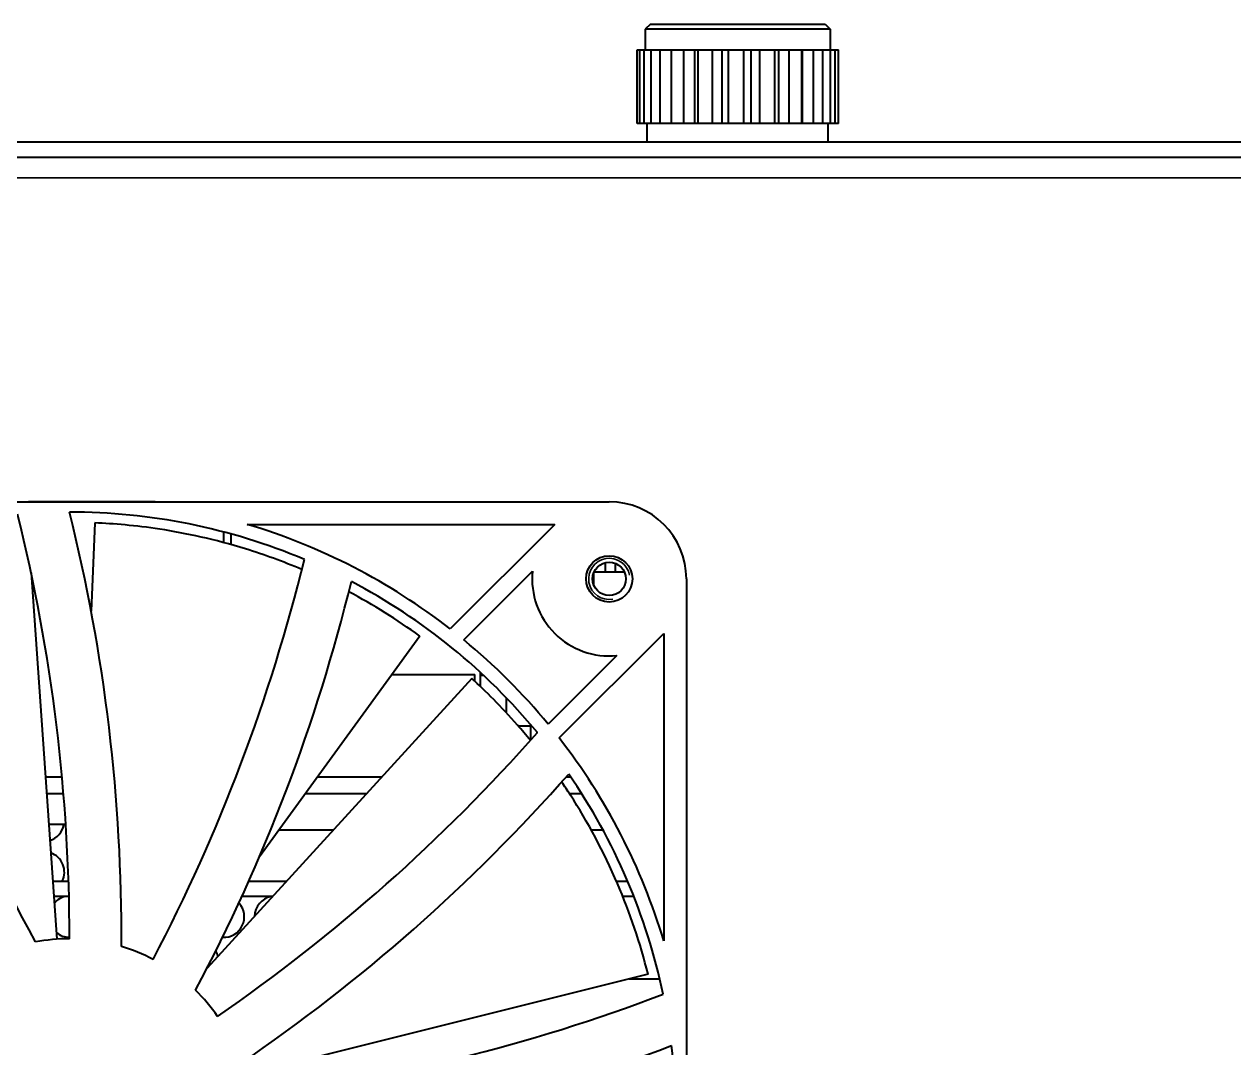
# Model space of a CAD drawing. Header units: millimetres. Extents: x 0 to 2100, y 0 to 1485.
# Drawn here: x 254.1 to 371.8, y 484.3 to 583.8 of the extents above; entities that cross this region are included whole.
import ezdxf

# ---------------------------------------------------------------- set-up
doc = ezdxf.new("R2010")
doc.units = ezdxf.units.MM
doc.header["$LTSCALE"] = 5
doc.layers.add('가시적인 것(ISO)', color=3, linetype='Continuous', lineweight=40)
doc.layers.add('가시적인 좁은 것(ISO)', color=3, linetype='Continuous', lineweight=35)

msp = doc.modelspace()

# ---------------------------------------------------------------- linework, layer by layer
at = {"layer": '가시적인 것(ISO)'}
for p, q in [((315.004, 583.846), (314.504, 583.346)), ((315.004, 583.846), (332.004, 583.846)), ((332.004, 583.846), (332.504, 583.346)), ((314.504, 583.346), (314.504, 581.346)), ((332.504, 583.346), (314.504, 583.346)), ((332.504, 583.346), (332.504, 581.346)), ((313.704, 581.346), (313.723, 581.346)), ((313.704, 574.196), (313.704, 581.346)), ((313.723, 581.346), (313.938, 581.346)), ((313.723, 574.196), (313.723, 581.346)), ((313.938, 581.346), (313.938, 574.196)), ((313.938, 581.346), (314.389, 581.346)), ((314.389, 581.346), (315.065, 581.346)), ((314.389, 574.196), (314.389, 581.346)), ((315.065, 581.346), (315.065, 574.196)), ((315.065, 581.346), (315.947, 581.346)), ((315.947, 581.346), (317.018, 581.346)), ((315.947, 574.196), (315.947, 581.346)), ((317.018, 581.346), (317.018, 574.196)), ((317.018, 581.346), (318.246, 581.346)), ((318.246, 581.346), (319.286, 581.346)), ((318.246, 574.196), (318.246, 581.346)), ((319.286, 581.346), (319.286, 574.196)), ((319.286, 581.346), (319.605, 581.346)), ((319.605, 581.346), (319.605, 574.196)), ((319.605, 581.346), (321.058, 581.346)), ((321.058, 581.346), (321.95, 581.346)), ((321.058, 574.196), (321.058, 581.346)), ((321.95, 581.346), (321.95, 574.196)), ((321.95, 581.346), (322.575, 581.346)), ((322.575, 581.346), (322.575, 574.196)), ((322.575, 581.346), (324.111, 581.346)), ((324.111, 581.346), (324.765, 581.346)), ((324.111, 574.196), (324.111, 581.346)), ((324.765, 581.346), (324.765, 574.196)), ((324.765, 581.346), (325.635, 581.346)), ((325.635, 581.346), (325.635, 574.196)), ((325.635, 581.346), (327.104, 581.346)), ((327.104, 581.346), (327.457, 581.346)), ((327.104, 574.196), (327.104, 581.346)), ((327.457, 581.346), (327.457, 574.196)), ((327.457, 581.346), (328.487, 581.346)), ((328.487, 581.346), (328.487, 574.196)), ((328.487, 581.346), (329.744, 581.346)), ((329.744, 581.346), (329.762, 581.346)), ((329.744, 574.196), (329.744, 581.346)), ((329.762, 581.346), (329.762, 574.196)), ((329.762, 581.346), (330.85, 581.346)), ((330.85, 581.346), (330.85, 574.196)), ((330.85, 581.346), (331.774, 581.346)), ((331.774, 574.196), (331.774, 581.346)), ((331.774, 581.346), (332.495, 581.346)), ((332.495, 581.346), (332.495, 574.196)), ((332.495, 581.346), (332.994, 581.346)), ((332.994, 574.196), (332.994, 581.346)), ((332.994, 581.346), (333.26, 581.346)), ((333.26, 581.346), (333.26, 574.196)), ((333.26, 581.346), (333.304, 581.346)), ((333.304, 574.196), (333.304, 581.346)), ((313.723, 574.196), (313.704, 574.196)), ((313.938, 574.196), (313.723, 574.196)), ((314.389, 574.196), (313.938, 574.196)), ((315.065, 574.196), (314.389, 574.196)), ((314.704, 572.396), (314.704, 574.196)), ((315.947, 574.196), (315.065, 574.196)), ((317.018, 574.196), (315.947, 574.196)), ((318.246, 574.196), (317.018, 574.196)), ((319.286, 574.196), (318.246, 574.196)), ((319.605, 574.196), (319.286, 574.196)), ((321.058, 574.196), (319.605, 574.196)), ((321.95, 574.196), (321.058, 574.196)), ((322.575, 574.196), (321.95, 574.196)), ((324.111, 574.196), (322.575, 574.196)), ((324.765, 574.196), (324.111, 574.196)), ((325.635, 574.196), (324.765, 574.196)), ((327.104, 574.196), (325.635, 574.196)), ((327.457, 574.196), (327.104, 574.196)), ((328.487, 574.196), (327.457, 574.196)), ((329.744, 574.196), (328.487, 574.196)), ((329.762, 574.196), (329.744, 574.196)), ((330.85, 574.196), (329.762, 574.196)), ((331.774, 574.196), (330.85, 574.196)), ((332.495, 574.196), (331.774, 574.196)), ((332.304, 572.396), (332.304, 574.196)), ((332.994, 574.196), (332.495, 574.196)), ((333.26, 574.196), (332.994, 574.196)), ((333.304, 574.196), (333.26, 574.196)), ((136.254, 572.396), (520.754, 572.396)), ((520.754, 570.896), (136.254, 570.896)), ((206.004, 537.396), (311.004, 537.396)), ((254.504, 537.406), (262.504, 537.406)), ((254.504, 537.396), (254.504, 537.406)), ((262.504, 537.396), (262.504, 537.406)), ((262.504, 537.406), (266.834, 537.406)), ((266.834, 537.396), (266.834, 537.406)), ((260.976, 535.343), (260.609, 526.749)), ((273.502, 533.423), (273.502, 534.458)), ((274.219, 533.226), (274.219, 534.264)), ((275.786, 535.199), (305.701, 535.199)), ((305.701, 535.199), (295.531, 525.029)), ((296.865, 523.961), (303.541, 530.638)), ((310.654, 530.596), (310.654, 531.478)), ((311.606, 530.596), (311.606, 531.401)), ((254.764, 530.478), (257.274, 494.852)), ((309.487, 529.323), (309.487, 530.468)), ((309.513, 529.26), (309.513, 530.531)), ((309.542, 530.596), (312.466, 530.596)), ((318.504, 529.896), (318.504, 424.896)), ((292.571, 524.337), (276.983, 502.858)), ((306.137, 514.422), (316.307, 524.592)), ((316.307, 524.592), (316.307, 494.678)), ((311.746, 522.432), (305.07, 515.756)), ((297.645, 520.197), (271.891, 492.034)), ((289.856, 520.596), (297.944, 520.596)), ((297.944, 519.922), (297.944, 520.596)), ((298.484, 519.414), (298.484, 520.784)), ((301.004, 516.864), (301.004, 518.319)), ((302.148, 515.596), (303.383, 515.596)), ((303.468, 515.596), (303.383, 515.596)), ((303.383, 514.24), (303.383, 515.596)), ((303.982, 514.916), (303.982, 514.982)), ((257.782, 510.596), (256.165, 510.596)), ((288.865, 510.596), (282.598, 510.596)), ((307.276, 510.596), (306.781, 510.596)), ((257.922, 508.996), (256.277, 508.996)), ((287.402, 508.996), (281.437, 508.996)), ((308.328, 508.996), (307.14, 508.996)), ((258.144, 505.996), (256.489, 505.996)), ((278.897, 505.496), (284.201, 505.496)), ((309.242, 505.496), (310.383, 505.496)), ((256.876, 500.496), (258.412, 500.496)), ((275.95, 500.496), (279.629, 500.496)), ((311.705, 500.496), (312.794, 500.496)), ((258.455, 498.996), (256.982, 498.996)), ((278.257, 498.996), (275.271, 498.996)), ((313.408, 498.996), (312.332, 498.996)), ((314.774, 491.457), (275.482, 481.638)), ((312.928, 490.996), (315.915, 490.996))]:
    msp.add_line(p, q, dxfattribs=at)
for radius in [2.25, 1.621]:
    msp.add_circle((311.004, 529.896), radius, dxfattribs=at)
for centre, radius, start, end in [((311.004, 529.896), 7.5, 0, 90), ((87.374, 494.896), 171.13, 0, 13.95968), ((92.431, 495.102), 171.13, 359.68127, 13.96335), ((258.504, 477.396), 59, 67.22191, 90), ((258.504, 477.396), 60.332, 52.14108, 73.35393), ((115.109, 572.419), 171.13, 332.30769, 346.26737), ((311.004, 529.896), 7.5, 174.32201, 275.67799), ((103.225, 415.896), 171.13, 27.37358, 41.65566), ((119.682, 570.252), 171.13, 331.98896, 346.27104), ((258.504, 477.396), 59, 39.5296, 62.30769), ((258.504, 477.396), 60.332, 39.48145, 50.51855), ((175.694, 628.174), 171.13, 304.61538, 318.57506), ((258.504, 477.396), 60.332, 16.64607, 37.85892), ((178.736, 624.129), 171.13, 304.29665, 318.57874), ((258.504, 477.396), 59, 11.83729, 34.61538), ((256.004, 506.366), 2, 287.26151, 349.33887), ((256.004, 501.366), 2, 334.21471, 70.16479), ((258.504, 497.036), 2, 101.47834, 137.6696), ((278.504, 497.036), 2, 101.47834, 178.74322), ((273.504, 497.036), 2, 266.9502, 42.14277), ((258.504, 497.036), 2, 230.391, 270.00256), ((258.504, 477.396), 17.5, 90, 100.90555), ((258.504, 477.396), 17.5, 62.30769, 73.21324), ((271.004, 492.706), 2, 13.93054, 29.93496), ((258.504, 477.396), 17.5, 34.61538, 45.52093), ((255.249, 649.387), 171.13, 276.92308, 290.88275), ((256.063, 644.392), 171.13, 276.60435, 290.88643), ((258.504, 477.396), 59, 344.14499, 6.92308)]:
    msp.add_arc(centre, radius, start, end, dxfattribs=at)
for points, knots in [([(281.103, 530.811), (279.258, 531.591), (277.416, 532.258), (272.671, 533.723), (269.852, 534.334), (264.917, 535.09), (262.781, 535.266), (260.976, 535.343)], [1.3348457, 1.3348457, 1.3348457, 1.3348457, 1.9597236, 1.9597236, 2.9772119, 2.9772119, 3.9194564, 3.9194564, 3.9194564, 3.9194564]), ([(303.338, 514.191), (302.919, 514.702), (302.5, 515.194), (300.502, 517.47), (298.979, 518.978), (297.645, 520.197)], [2.7303684, 2.7303684, 2.7303684, 2.7303684, 2.9772119, 2.9772119, 3.9194564, 3.9194564, 3.9194564, 3.9194564]), ([(314.774, 491.457), (314.024, 494.459), (313.023, 497.424), (310.479, 503.357), (308.913, 506.249), (306.949, 509.291), (306.664, 509.721), (306.376, 510.141)], [0, 0, 0, 0, 0.9344567, 0.9344567, 1.9597236, 1.9597236, 2.132106, 2.132106, 2.132106, 2.132106])]:
    msp.add_open_spline(points, degree=3, knots=knots, dxfattribs=at)
msp.add_open_spline([(292.571, 524.337), (290.38, 525.926), (288.061, 527.372), (285.675, 528.637)], degree=3, dxfattribs=at)
at = {"layer": '가시적인 좁은 것(ISO)'}
for p, q in [((519.004, 568.896), (138.004, 568.896)), ((298.484, 520.496), (298.795, 520.496))]:
    msp.add_line(p, q, dxfattribs=at)
msp.add_arc((311.004, 529.896), 2, 10, 280, dxfattribs=at)

doc.saveas('drawing.dxf')
